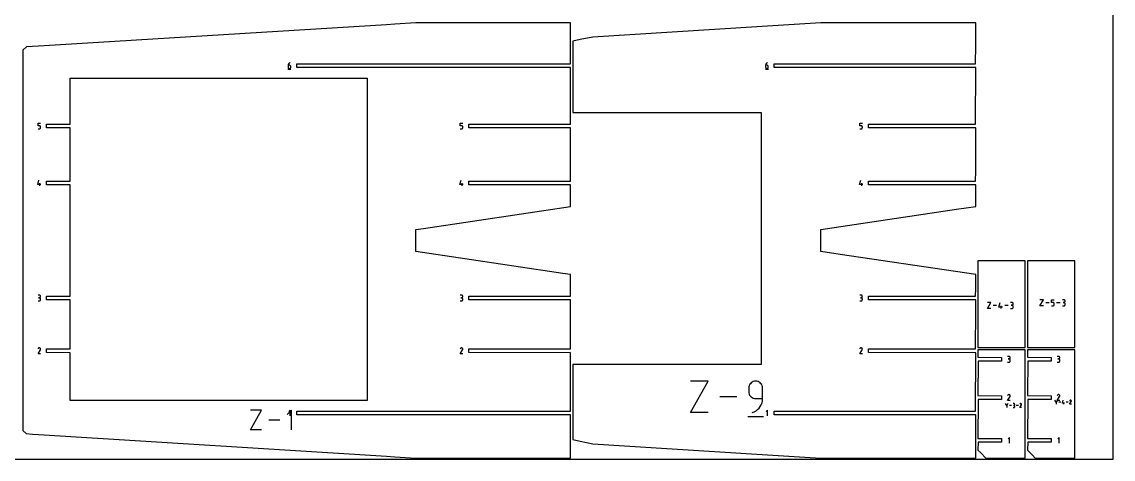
# Model space of a CAD drawing. Extents: x 0 to 3000, y 0 to 3000.
# Drawn here: x 1506 to 3000, y 0 to 599 of the extents above; entities that cross this region are included whole.
import ezdxf

# ---------------------------------------------------------------- set-up
doc = ezdxf.new("R2010")
doc.units = 0

msp = doc.modelspace()

# ---------------------------------------------------------------- linework, layer by layer
at = {"layer": 'annotation', "color": 1}
for p, q in [((1870.4276, 540.13214), (1870.388263, 539.591404)), ((1870.388263, 539.591404), (1870.388263, 536.93243)), ((1872.164759, 539.591404), (1870.388263, 539.591404)), ((1870.542413, 540.651682), (1870.4276, 540.13214)), ((1870.72791, 541.143587), (1870.542413, 540.651682)), ((1870.979295, 541.601414), (1870.72791, 541.143587)), ((1871.291776, 542.018722), (1870.979295, 541.601414)), ((1871.660557, 542.389068), (1871.291776, 542.018722)), ((1872.080846, 542.706012), (1871.660557, 542.389068)), ((1872.547848, 542.963113), (1872.080846, 542.706012)), ((1872.484266, 539.562891), (1872.164759, 539.591404)), ((1872.784911, 539.480657), (1872.484266, 539.562891)), ((1873.056769, 543.153927), (1872.547848, 542.963113)), ((1873.061693, 539.349662), (1872.784911, 539.480657)), ((1873.056769, 543.153927), (1873.056769, 543.153927)), ((1873.309613, 539.174865), (1873.061693, 539.349662)), ((1873.52367, 538.961225), (1873.309613, 539.174865)), ((1873.698862, 538.713701), (1873.52367, 538.961225)), ((1873.830191, 538.437252), (1873.698862, 538.713701)), ((1873.912655, 538.136838), (1873.830191, 538.437252)), ((1873.941255, 537.817417), (1873.912655, 538.136838)), ((2524.224494, 540.132141), (2524.185157, 539.591404)), ((2524.185157, 539.591404), (2524.185157, 536.93243)), ((2525.961653, 539.591404), (2524.185157, 539.591404)), ((2524.339307, 540.651682), (2524.224494, 540.132141)), ((2524.524803, 541.143587), (2524.339307, 540.651682)), ((2524.776189, 541.601414), (2524.524803, 541.143587)), ((2525.088669, 542.018722), (2524.776189, 541.601414)), ((2525.457451, 542.389069), (2525.088669, 542.018722)), ((2525.87774, 542.706013), (2525.457451, 542.389069)), ((2526.344742, 542.963113), (2525.87774, 542.706013)), ((2526.28116, 539.562891), (2525.961653, 539.591404)), ((2526.581805, 539.480657), (2526.28116, 539.562891)), ((2526.853663, 543.153928), (2526.344742, 542.963113)), ((2526.858587, 539.349662), (2526.581805, 539.480657)), ((2526.853663, 543.153928), (2526.853663, 543.153928)), ((2527.106507, 539.174865), (2526.858587, 539.349662)), ((2527.320564, 538.961225), (2527.106507, 539.174865)), ((2527.495756, 538.713701), (2527.320564, 538.961225)), ((2527.627085, 538.437252), (2527.495756, 538.713701)), ((2527.709549, 538.136838), (2527.627085, 538.437252)), ((2527.738149, 537.817417), (2527.709549, 538.136838)), ((1870.165762, 534.153927), (1874.165762, 534.153927)), ((1870.388263, 536.93243), (1870.388263, 536.93243)), ((1870.388263, 536.93243), (1870.416945, 536.612854)), ((1870.416945, 536.612854), (1870.499616, 536.312025)), ((1870.499616, 536.312025), (1870.631213, 536.034975)), ((1870.631213, 536.034975), (1870.806674, 535.786739)), ((1870.806674, 535.786739), (1871.020937, 535.572349)), ((1871.020937, 535.572349), (1871.268939, 535.39684)), ((1871.268939, 535.39684), (1871.545619, 535.265244)), ((1871.545619, 535.265244), (1871.845913, 535.182596)), ((1871.845913, 535.182596), (1872.164759, 535.153927)), ((1872.164759, 535.153927), (1872.484266, 535.182596)), ((1872.164759, 535.153927), (1872.164759, 535.153927)), ((1872.484266, 535.182596), (1872.784911, 535.265244)), ((1872.784911, 535.265244), (1873.061693, 535.39684)), ((1873.061693, 535.39684), (1873.309613, 535.572349)), ((1873.309613, 535.572349), (1873.52367, 535.786739)), ((1873.52367, 535.786739), (1873.698862, 536.034975)), ((1873.698862, 536.034975), (1873.830191, 536.312025)), ((1873.830191, 536.312025), (1873.912655, 536.612854)), ((1873.912655, 536.612854), (1873.941255, 536.93243)), ((1873.941255, 536.93243), (1873.941255, 537.817417)), ((1873.941255, 537.817417), (1873.941255, 537.817417)), ((2523.962656, 534.153928), (2527.962656, 534.153928)), ((2524.185157, 536.93243), (2524.185157, 536.93243)), ((2524.185157, 536.93243), (2524.213839, 536.612854)), ((2524.213839, 536.612854), (2524.29651, 536.312025)), ((2524.29651, 536.312025), (2524.428107, 536.034975)), ((2524.428107, 536.034975), (2524.603568, 535.786739)), ((2524.603568, 535.786739), (2524.817831, 535.57235)), ((2524.817831, 535.57235), (2525.065833, 535.39684)), ((2525.065833, 535.39684), (2525.342512, 535.265244)), ((2525.342512, 535.265244), (2525.642807, 535.182596)), ((2525.642807, 535.182596), (2525.961653, 535.153928)), ((2525.961653, 535.153928), (2526.28116, 535.182596)), ((2525.961653, 535.153928), (2525.961653, 535.153928)), ((2526.28116, 535.182596), (2526.581805, 535.265244)), ((2526.581805, 535.265244), (2526.858587, 535.39684)), ((2526.858587, 535.39684), (2527.106507, 535.57235)), ((2527.106507, 535.57235), (2527.320564, 535.786739)), ((2527.320564, 535.786739), (2527.495756, 536.034975)), ((2527.495756, 536.034975), (2527.627085, 536.312025)), ((2527.627085, 536.312025), (2527.709549, 536.612854)), ((2527.709549, 536.612854), (2527.738149, 536.93243)), ((2527.738149, 536.93243), (2527.738149, 537.817417)), ((2527.738149, 537.817417), (2527.738149, 537.817417)), ((1527.899781, 456.86896), (1527.899781, 460.431483)), ((1527.899781, 460.431483), (1531.452772, 460.431483)), ((1529.676277, 456.86896), (1527.899781, 456.86896)), ((1527.899781, 452.431483), (1529.676277, 452.431483)), ((1529.995255, 456.840446), (1529.676277, 456.86896)), ((1529.676277, 452.431483), (1529.995123, 452.460151)), ((1529.676277, 452.431483), (1529.676277, 452.431483)), ((1529.995123, 452.460151), (1530.295417, 452.5428)), ((1530.295619, 456.758213), (1529.995255, 456.840446)), ((1530.295417, 452.5428), (1530.572096, 452.674396)), ((1530.572319, 456.627218), (1530.295619, 456.758213)), ((1530.572096, 452.674396), (1530.820099, 452.849905)), ((1530.820305, 456.452421), (1530.572319, 456.627218)), ((1530.820099, 452.849905), (1531.034362, 453.064295)), ((1531.034527, 456.238781), (1530.820305, 456.452421)), ((1531.034362, 453.064295), (1531.209823, 453.312531)), ((1531.209934, 455.991257), (1531.034527, 456.238781)), ((1531.209823, 453.312531), (1531.34142, 453.58958)), ((1531.341478, 455.714808), (1531.209934, 455.991257)), ((1531.34142, 453.58958), (1531.424091, 453.89041)), ((1531.424107, 455.414393), (1531.341478, 455.714808)), ((1531.424091, 453.89041), (1531.452772, 454.209986)), ((1531.452772, 455.094973), (1531.424107, 455.414393)), ((1531.452772, 454.209986), (1531.452772, 455.094973)), ((1531.452772, 455.094973), (1531.452772, 455.094973)), ((2105.938939, 456.86896), (2105.938939, 460.431483)), ((2105.938939, 460.431483), (2109.49193, 460.431483)), ((2107.715434, 456.86896), (2105.938939, 456.86896)), ((2105.938939, 452.431483), (2107.715434, 452.431483)), ((2108.034413, 456.840446), (2107.715434, 456.86896)), ((2107.715434, 452.431483), (2108.034281, 452.460151)), ((2107.715434, 452.431483), (2107.715434, 452.431483)), ((2108.034281, 452.460151), (2108.334575, 452.5428)), ((2108.334777, 456.758213), (2108.034413, 456.840446)), ((2108.334575, 452.5428), (2108.611254, 452.674396)), ((2108.611477, 456.627218), (2108.334777, 456.758213)), ((2108.611254, 452.674396), (2108.859256, 452.849905)), ((2108.859463, 456.452421), (2108.611477, 456.627218)), ((2108.859256, 452.849905), (2109.073519, 453.064295)), ((2109.073684, 456.238781), (2108.859463, 456.452421)), ((2109.073519, 453.064295), (2109.24898, 453.312531)), ((2109.249092, 455.991257), (2109.073684, 456.238781)), ((2109.24898, 453.312531), (2109.380578, 453.58958)), ((2109.380635, 455.714808), (2109.249092, 455.991257)), ((2109.380578, 453.58958), (2109.463248, 453.89041)), ((2109.463265, 455.414393), (2109.380635, 455.714808)), ((2109.463248, 453.89041), (2109.49193, 454.209986)), ((2109.49193, 455.094973), (2109.463265, 455.414393)), ((2109.49193, 454.209986), (2109.49193, 455.094973)), ((2109.49193, 455.094973), (2109.49193, 455.094973)), ((2653.011307, 456.86896), (2653.011307, 460.431484)), ((2653.011307, 460.431484), (2656.564298, 460.431484)), ((2654.787803, 456.86896), (2653.011307, 456.86896)), ((2653.011307, 452.431484), (2654.787803, 452.431484)), ((2655.106781, 456.840447), (2654.787803, 456.86896)), ((2654.787803, 452.431484), (2655.106649, 452.460152)), ((2654.787803, 452.431484), (2654.787803, 452.431484)), ((2655.106649, 452.460152), (2655.406943, 452.5428)), ((2655.407145, 456.758213), (2655.106781, 456.840447)), ((2655.406943, 452.5428), (2655.683622, 452.674396)), ((2655.683845, 456.627218), (2655.407145, 456.758213)), ((2655.683622, 452.674396), (2655.931625, 452.849905)), ((2655.931831, 456.452421), (2655.683845, 456.627218)), ((2655.931625, 452.849905), (2656.145887, 453.064295)), ((2656.146053, 456.238781), (2655.931831, 456.452421)), ((2656.145887, 453.064295), (2656.321349, 453.312531)), ((2656.32146, 455.991257), (2656.146053, 456.238781)), ((2656.321349, 453.312531), (2656.452946, 453.589581)), ((2656.453004, 455.714808), (2656.32146, 455.991257)), ((2656.452946, 453.589581), (2656.535616, 453.89041)), ((2656.535633, 455.414394), (2656.453004, 455.714808)), ((2656.535616, 453.89041), (2656.564298, 454.209986)), ((2656.564298, 455.094973), (2656.535633, 455.414394)), ((2656.564298, 454.209986), (2656.564298, 455.094973)), ((2656.564298, 455.094973), (2656.564298, 455.094973)), ((1527.455282, 376.161942), (1529.229269, 382.38344)), ((1531.897273, 376.161942), (1527.455282, 376.161942)), ((1530.56578, 374.38344), (1530.56578, 377.936431)), ((2105.494438, 376.161942), (2107.268426, 382.38344)), ((2109.93643, 376.161942), (2105.494438, 376.161942)), ((2108.604936, 374.38344), (2108.604936, 377.936431)), ((2652.566806, 376.161943), (2654.340794, 382.38344)), ((2657.008798, 376.161943), (2652.566806, 376.161943)), ((2655.677304, 374.38344), (2655.677304, 377.936432)), ((1529.676277, 224.775514), (1527.899781, 224.775514)), ((1529.995784, 224.746836), (1529.676277, 224.775514)), ((1530.296429, 224.664189), (1529.995784, 224.746836)), ((1530.573211, 224.532658), (1530.296429, 224.664189)), ((1530.821131, 224.357324), (1530.573211, 224.532658)), ((1531.035188, 224.143271), (1530.821131, 224.357324)), ((1531.21038, 223.895582), (1531.035188, 224.143271)), ((2107.715434, 224.775514), (2105.938938, 224.775514)), ((2108.034941, 224.746836), (2107.715434, 224.775514)), ((2108.335586, 224.664189), (2108.034941, 224.746836)), ((2108.612368, 224.532658), (2108.335586, 224.664189)), ((2108.860288, 224.357324), (2108.612368, 224.532658)), ((2109.074345, 224.143271), (2108.860288, 224.357324)), ((2109.249537, 223.895582), (2109.074345, 224.143271)), ((2654.787803, 224.775515), (2653.011307, 224.775515)), ((2655.10731, 224.746836), (2654.787803, 224.775515)), ((2655.407955, 224.66419), (2655.10731, 224.746836)), ((2655.684737, 224.532658), (2655.407955, 224.66419)), ((2655.932657, 224.357324), (2655.684737, 224.532658)), ((2656.146713, 224.143271), (2655.932657, 224.357324)), ((2656.321906, 223.895582), (2656.146713, 224.143271)), ((1527.899781, 216.785047), (1529.676277, 216.785047)), ((1529.676277, 221.222523), (1528.786775, 221.222523)), ((1528.786775, 221.222523), (1529.676277, 221.222523)), ((1529.676277, 221.222523), (1529.995784, 221.251208)), ((1529.995784, 221.193845), (1529.676277, 221.222523)), ((1529.676277, 221.222523), (1529.676277, 221.222523)), ((1529.676277, 216.785047), (1529.995784, 216.813708)), ((1529.676277, 216.785047), (1529.676277, 216.785047)), ((1529.995784, 221.251208), (1530.296429, 221.333903)), ((1530.296429, 221.111198), (1529.995784, 221.193845)), ((1529.995784, 216.813708), (1530.296429, 216.896314)), ((1530.296429, 221.333903), (1530.573211, 221.465566)), ((1530.573211, 220.979666), (1530.296429, 221.111198)), ((1530.296429, 216.896314), (1530.573211, 217.027792)), ((1530.573211, 221.465566), (1530.821131, 221.641154)), ((1530.821131, 220.804333), (1530.573211, 220.979666)), ((1530.573211, 217.027792), (1530.821131, 217.203072)), ((1530.821131, 221.641154), (1531.035188, 221.855627)), ((1531.035188, 220.590279), (1530.821131, 220.804333)), ((1530.821131, 217.203072), (1531.035188, 217.417084)), ((1531.035188, 221.855627), (1531.21038, 222.103942)), ((1531.21038, 220.34259), (1531.035188, 220.590279)), ((1531.035188, 217.417084), (1531.21038, 217.664756)), ((1531.341709, 223.619339), (1531.21038, 223.895582)), ((1531.21038, 222.103942), (1531.341709, 222.381059)), ((1531.341709, 220.066348), (1531.21038, 220.34259)), ((1531.21038, 217.664756), (1531.341709, 217.941019)), ((1531.424173, 223.319627), (1531.341709, 223.619339)), ((1531.341709, 222.381059), (1531.424173, 222.681934)), ((1531.424173, 219.766635), (1531.341709, 220.066348)), ((1531.341709, 217.941019), (1531.424173, 218.240802)), ((1531.452773, 223.001527), (1531.424173, 223.319627)), ((1531.424173, 222.681934), (1531.452773, 223.001527)), ((1531.452773, 219.448536), (1531.424173, 219.766635)), ((1531.424173, 218.240802), (1531.452773, 218.559034)), ((1531.452773, 223.001527), (1531.452773, 223.001527)), ((1531.452773, 218.559034), (1531.452773, 219.448536)), ((1531.452773, 219.448536), (1531.452773, 219.448536)), ((2105.938938, 216.785047), (2107.715434, 216.785047)), ((2107.715434, 221.222523), (2106.825932, 221.222523)), ((2106.825932, 221.222523), (2107.715434, 221.222523)), ((2107.715434, 221.222523), (2108.034941, 221.251208)), ((2108.034941, 221.193845), (2107.715434, 221.222523)), ((2107.715434, 221.222523), (2107.715434, 221.222523)), ((2107.715434, 216.785047), (2108.034941, 216.813708)), ((2107.715434, 216.785047), (2107.715434, 216.785047)), ((2108.034941, 221.251208), (2108.335586, 221.333903)), ((2108.335586, 221.111198), (2108.034941, 221.193845)), ((2108.034941, 216.813708), (2108.335586, 216.896314)), ((2108.335586, 221.333903), (2108.612368, 221.465566)), ((2108.612368, 220.979666), (2108.335586, 221.111198)), ((2108.335586, 216.896314), (2108.612368, 217.027792)), ((2108.612368, 221.465566), (2108.860288, 221.641154)), ((2108.860288, 220.804333), (2108.612368, 220.979666)), ((2108.612368, 217.027792), (2108.860288, 217.203072)), ((2108.860288, 221.641154), (2109.074345, 221.855627)), ((2109.074345, 220.590279), (2108.860288, 220.804333)), ((2108.860288, 217.203072), (2109.074345, 217.417084)), ((2109.074345, 221.855627), (2109.249537, 222.103942)), ((2109.249537, 220.34259), (2109.074345, 220.590279)), ((2109.074345, 217.417084), (2109.249537, 217.664756)), ((2109.380866, 223.619339), (2109.249537, 223.895582)), ((2109.249537, 222.103942), (2109.380866, 222.381059)), ((2109.380866, 220.066348), (2109.249537, 220.34259)), ((2109.249537, 217.664756), (2109.380866, 217.941019)), ((2109.46333, 223.319627), (2109.380866, 223.619339)), ((2109.380866, 222.381059), (2109.46333, 222.681934)), ((2109.46333, 219.766635), (2109.380866, 220.066348)), ((2109.380866, 217.941019), (2109.46333, 218.240802)), ((2109.49193, 223.001527), (2109.46333, 223.319627)), ((2109.46333, 222.681934), (2109.49193, 223.001527)), ((2109.49193, 219.448536), (2109.46333, 219.766635)), ((2109.46333, 218.240802), (2109.49193, 218.559034)), ((2109.49193, 223.001527), (2109.49193, 223.001527)), ((2109.49193, 218.559034), (2109.49193, 219.448536)), ((2109.49193, 219.448536), (2109.49193, 219.448536)), ((2653.011307, 216.785047), (2654.787803, 216.785047)), ((2654.787803, 221.222523), (2653.898301, 221.222523)), ((2653.898301, 221.222523), (2654.787803, 221.222523)), ((2654.787803, 221.222523), (2655.10731, 221.251209)), ((2655.10731, 221.193845), (2654.787803, 221.222523)), ((2654.787803, 221.222523), (2654.787803, 221.222523)), ((2654.787803, 216.785047), (2655.10731, 216.813709)), ((2654.787803, 216.785047), (2654.787803, 216.785047)), ((2655.10731, 221.251209), (2655.407955, 221.333903)), ((2655.407955, 221.111198), (2655.10731, 221.193845)), ((2655.10731, 216.813709), (2655.407955, 216.896314)), ((2655.407955, 221.333903), (2655.684737, 221.465566)), ((2655.684737, 220.979667), (2655.407955, 221.111198)), ((2655.407955, 216.896314), (2655.684737, 217.027792)), ((2655.684737, 221.465566), (2655.932657, 221.641154)), ((2655.932657, 220.804333), (2655.684737, 220.979667)), ((2655.684737, 217.027792), (2655.932657, 217.203072)), ((2655.932657, 221.641154), (2656.146713, 221.855627)), ((2656.146713, 220.59028), (2655.932657, 220.804333)), ((2655.932657, 217.203072), (2656.146713, 217.417084)), ((2656.146713, 221.855627), (2656.321906, 222.103943)), ((2656.321906, 220.342591), (2656.146713, 220.59028)), ((2656.146713, 217.417084), (2656.321906, 217.664757)), ((2656.453235, 223.61934), (2656.321906, 223.895582)), ((2656.321906, 222.103943), (2656.453235, 222.381059)), ((2656.453235, 220.066348), (2656.321906, 220.342591)), ((2656.321906, 217.664757), (2656.453235, 217.94102)), ((2656.535699, 223.319627), (2656.453235, 223.61934)), ((2656.453235, 222.381059), (2656.535699, 222.681934)), ((2656.535699, 219.766636), (2656.453235, 220.066348)), ((2656.453235, 217.94102), (2656.535699, 218.240802)), ((2656.564298, 223.001527), (2656.535699, 223.319627)), ((2656.535699, 222.681934), (2656.564298, 223.001527)), ((2656.564298, 219.448536), (2656.535699, 219.766636)), ((2656.535699, 218.240802), (2656.564298, 218.559034)), ((2656.564298, 223.001527), (2656.564298, 223.001527)), ((2656.564298, 218.559034), (2656.564298, 219.448536)), ((2656.564298, 219.448536), (2656.564298, 219.448536)), ((2827.70477, 206.238053), (2832.446378, 214.77766)), ((2832.446378, 214.77766), (2827.70477, 214.77766)), ((2840.318845, 210.507857), (2835.649534, 210.507857)), ((2843.520394, 208.136517), (2845.414038, 214.77766)), ((2846.840698, 206.238053), (2846.840698, 210.030697)), ((2856.134469, 210.507857), (2851.465158, 210.507857)), ((2861.23234, 214.767753), (2859.336018, 214.767753)), ((2861.23234, 210.975109), (2860.28284, 210.975109)), ((2860.28284, 210.975109), (2861.23234, 210.975109)), ((2861.573398, 214.73714), (2861.23234, 214.767753)), ((2861.23234, 210.975109), (2861.573398, 211.005729)), ((2861.573398, 210.944496), (2861.23234, 210.975109)), ((2861.23234, 210.975109), (2861.23234, 210.975109)), ((2861.894322, 214.648919), (2861.573398, 214.73714)), ((2861.573398, 211.005729), (2861.894322, 211.094002)), ((2861.894322, 210.856275), (2861.573398, 210.944496)), ((2862.189773, 214.508515), (2861.894322, 214.648919)), ((2861.894322, 211.094002), (2862.189773, 211.234545)), ((2862.189773, 210.715872), (2861.894322, 210.856275)), ((2862.454416, 214.321355), (2862.189773, 214.508515)), ((2862.189773, 211.234545), (2862.454416, 211.421977)), ((2862.454416, 210.528711), (2862.189773, 210.715872)), ((2862.68291, 214.092864), (2862.454416, 214.321355)), ((2862.454416, 211.421977), (2862.68291, 211.650916)), ((2862.68291, 210.30022), (2862.454416, 210.528711)), ((2862.86992, 213.828468), (2862.68291, 214.092864)), ((2862.68291, 211.650916), (2862.86992, 211.915981)), ((2862.86992, 210.035824), (2862.68291, 210.30022)), ((2863.010107, 213.533593), (2862.86992, 213.828468)), ((2862.86992, 211.915981), (2863.010107, 212.211789)), ((2863.010107, 209.740949), (2862.86992, 210.035824)), ((2863.098133, 213.213664), (2863.010107, 213.533593)), ((2863.010107, 212.211789), (2863.098133, 212.532959)), ((2863.098133, 209.421021), (2863.010107, 209.740949)), ((2863.128662, 212.874109), (2863.098133, 213.213664)), ((2863.098133, 212.532959), (2863.128662, 212.874109)), ((2863.128662, 209.081465), (2863.098133, 209.421021)), ((2863.128662, 212.874109), (2863.128662, 212.874109)), ((2899.775019, 209.94448), (2904.516627, 218.484087)), ((2904.516627, 218.484087), (2899.775019, 218.484087)), ((2904.516627, 209.94448), (2899.775019, 209.94448)), ((2912.389094, 214.214283), (2907.719783, 214.214283)), ((2915.590643, 214.681268), (2915.590643, 218.484087)), ((2915.590643, 218.484087), (2919.383287, 218.484087)), ((2917.486965, 214.681268), (2915.590643, 214.681268)), ((2915.590643, 209.94448), (2917.486965, 209.94448)), ((2917.827459, 214.650831), (2917.486965, 214.681268)), ((2917.486965, 209.94448), (2917.827318, 209.975082)), ((2917.486965, 209.94448), (2917.486965, 209.94448)), ((2917.827318, 209.975082), (2918.147867, 210.063305)), ((2918.148083, 214.563051), (2917.827459, 214.650831)), ((2918.147867, 210.063305), (2918.443209, 210.203777)), ((2918.443447, 214.42322), (2918.148083, 214.563051)), ((2918.443209, 210.203777), (2918.707939, 210.391125)), ((2918.708159, 214.236633), (2918.443447, 214.42322)), ((2918.707939, 210.391125), (2918.936654, 210.619975)), ((2918.93683, 214.008583), (2918.708159, 214.236633)), ((2918.936654, 210.619975), (2919.12395, 210.884955)), ((2919.124069, 213.744363), (2918.93683, 214.008583)), ((2919.12395, 210.884955), (2919.264424, 211.180692)), ((2919.264485, 213.449268), (2919.124069, 213.744363)), ((2919.264424, 211.180692), (2919.352671, 211.501812)), ((2919.352688, 213.12859), (2919.264485, 213.449268)), ((2919.352671, 211.501812), (2919.383287, 211.842944)), ((2919.383287, 212.787624), (2919.352688, 213.12859)), ((2919.383287, 211.842944), (2919.383287, 212.787624)), ((2919.383287, 212.787624), (2919.383287, 212.787624)), ((2927.255754, 214.214283), (2922.586443, 214.214283)), ((2932.353625, 218.474179), (2930.457303, 218.474179)), ((2930.457303, 209.944748), (2932.353625, 209.944748)), ((2932.353625, 214.681536), (2931.404125, 214.681536)), ((2931.404125, 214.681536), (2932.353625, 214.681536)), ((2932.694683, 218.443567), (2932.353625, 218.474179)), ((2932.353625, 214.681536), (2932.694683, 214.712156)), ((2932.694683, 214.650923), (2932.353625, 214.681536)), ((2932.353625, 214.681536), (2932.353625, 214.681536)), ((2932.353625, 209.944748), (2932.694683, 209.975343)), ((2932.353625, 209.944748), (2932.353625, 209.944748)), ((2933.015607, 218.355345), (2932.694683, 218.443567)), ((2932.694683, 214.712156), (2933.015607, 214.800428)), ((2933.015607, 214.562702), (2932.694683, 214.650923)), ((2932.694683, 209.975343), (2933.015607, 210.06352)), ((2933.311059, 218.214942), (2933.015607, 218.355345)), ((2933.015607, 214.800428), (2933.311059, 214.940972)), ((2933.311059, 214.422298), (2933.015607, 214.562702)), ((2933.015607, 210.06352), (2933.311059, 210.203866)), ((2933.575701, 218.027782), (2933.311059, 218.214942)), ((2933.311059, 214.940972), (2933.575701, 215.128404)), ((2933.575701, 214.235138), (2933.311059, 214.422298)), ((2933.311059, 210.203866), (2933.575701, 210.390969)), ((2933.804195, 217.79929), (2933.575701, 218.027782)), ((2933.575701, 215.128404), (2933.804195, 215.357343)), ((2933.804195, 214.006647), (2933.575701, 214.235138)), ((2933.575701, 210.390969), (2933.804195, 210.619416)), ((2933.991205, 217.534894), (2933.804195, 217.79929)), ((2933.804195, 215.357343), (2933.991205, 215.622407)), ((2933.991205, 213.742251), (2933.804195, 214.006647)), ((2933.804195, 210.619416), (2933.991205, 210.883795)), ((2934.131392, 217.240019), (2933.991205, 217.534894)), ((2933.991205, 215.622407), (2934.131392, 215.918216)), ((2934.131392, 213.447376), (2933.991205, 213.742251)), ((2933.991205, 210.883795), (2934.131392, 211.178692)), ((2934.219419, 216.920091), (2934.131392, 217.240019)), ((2934.131392, 215.918216), (2934.219419, 216.239385)), ((2934.219419, 213.127447), (2934.131392, 213.447376)), ((2934.131392, 211.178692), (2934.219419, 211.498695)), ((2934.249947, 216.580535), (2934.219419, 216.920091)), ((2934.219419, 216.239385), (2934.249947, 216.580535)), ((2934.249947, 212.787892), (2934.219419, 213.127447)), ((2934.219419, 211.498695), (2934.249947, 211.838392)), ((2934.249947, 216.580535), (2934.249947, 216.580535)), ((2934.249947, 211.838392), (2934.249947, 212.787892)), ((2934.249947, 212.787892), (2934.249947, 212.787892)), ((2832.446378, 206.238053), (2827.70477, 206.238053)), ((2848.262002, 208.136517), (2843.520394, 208.136517)), ((2859.336018, 206.238321), (2861.23234, 206.238321)), ((2861.23234, 206.238321), (2861.573398, 206.268916)), ((2861.23234, 206.238321), (2861.23234, 206.238321)), ((2861.573398, 206.268916), (2861.894322, 206.357093)), ((2861.894322, 206.357093), (2862.189773, 206.49744)), ((2862.189773, 206.49744), (2862.454416, 206.684543)), ((2862.454416, 206.684543), (2862.68291, 206.91299)), ((2862.68291, 206.91299), (2862.86992, 207.177368)), ((2862.86992, 207.177368), (2863.010107, 207.472265)), ((2863.010107, 207.472265), (2863.098133, 207.792268)), ((2863.098133, 207.792268), (2863.128662, 208.131965)), ((2863.128662, 208.131965), (2863.128662, 209.081465)), ((2863.128662, 209.081465), (2863.128662, 209.081465)), ((1527.899782, 144.49903), (1531.182862, 149.784368)), ((1528.138086, 151.609528), (1527.904798, 151.162018)), ((1528.323218, 151.872048), (1528.138086, 151.609528)), ((1528.545335, 152.091192), (1528.323218, 151.872048)), ((1528.797682, 152.265204), (1528.545335, 152.091192)), ((1529.073503, 152.392329), (1528.797682, 152.265204)), ((1529.366044, 152.470813), (1529.073503, 152.392329)), ((1529.668547, 152.4989), (1529.366044, 152.470813)), ((1529.97426, 152.474836), (1529.668547, 152.4989)), ((1530.276425, 152.396866), (1529.97426, 152.474836)), ((1530.568288, 152.263234), (1530.276425, 152.396866)), ((1530.829328, 152.077871), (1530.568288, 152.263234)), ((1530.568288, 152.263234), (1530.568288, 152.263234)), ((1531.047586, 151.855435), (1530.829328, 152.077871)), ((1531.221121, 151.602746), (1531.047586, 151.855435)), ((1531.182862, 149.784368), (1531.186787, 149.789225)), ((1531.182862, 149.784368), (1531.182862, 149.784368)), ((1531.186787, 149.789225), (1531.19055, 149.794123)), ((1531.19055, 149.794123), (1531.194178, 149.799103)), ((1531.194178, 149.799103), (1531.197694, 149.804207)), ((1531.197694, 149.804207), (1531.201123, 149.809477)), ((1531.201123, 149.809477), (1531.20449, 149.814953)), ((1531.20449, 149.814953), (1531.207821, 149.820676)), ((1531.207821, 149.820676), (1531.211138, 149.826689)), ((1531.211138, 149.826689), (1531.214469, 149.833032)), ((1531.214469, 149.833032), (1531.350026, 150.124086)), ((1531.214469, 149.833032), (1531.214469, 149.833032)), ((1531.347992, 151.326619), (1531.221121, 151.602746)), ((1531.426259, 151.033873), (1531.347992, 151.326619)), ((1531.350026, 150.124086), (1531.429217, 150.425789)), ((1531.453981, 150.731323), (1531.426259, 151.033873)), ((1531.429217, 150.425789), (1531.453981, 150.731323)), ((2105.938938, 144.49903), (2109.222019, 149.784368)), ((2106.177243, 151.609528), (2105.943955, 151.162018)), ((2106.362375, 151.872048), (2106.177243, 151.609528)), ((2106.584492, 152.091192), (2106.362375, 151.872048)), ((2106.836839, 152.265204), (2106.584492, 152.091192)), ((2107.11266, 152.392329), (2106.836839, 152.265204)), ((2107.405201, 152.470813), (2107.11266, 152.392329)), ((2107.707704, 152.4989), (2107.405201, 152.470813)), ((2108.013417, 152.474836), (2107.707704, 152.4989)), ((2108.315582, 152.396866), (2108.013417, 152.474836)), ((2108.607445, 152.263234), (2108.315582, 152.396866)), ((2108.868485, 152.077871), (2108.607445, 152.263234)), ((2108.607445, 152.263234), (2108.607445, 152.263234)), ((2109.086743, 151.855435), (2108.868485, 152.077871)), ((2109.260278, 151.602746), (2109.086743, 151.855435)), ((2109.222019, 149.784368), (2109.225944, 149.789225)), ((2109.222019, 149.784368), (2109.222019, 149.784368)), ((2109.225944, 149.789225), (2109.229707, 149.794123)), ((2109.229707, 149.794123), (2109.233335, 149.799103)), ((2109.233335, 149.799103), (2109.236851, 149.804207)), ((2109.236851, 149.804207), (2109.24028, 149.809477)), ((2109.24028, 149.809477), (2109.243647, 149.814953)), ((2109.243647, 149.814953), (2109.246978, 149.820676)), ((2109.246978, 149.820676), (2109.250295, 149.826689)), ((2109.250295, 149.826689), (2109.253626, 149.833032)), ((2109.253626, 149.833032), (2109.389183, 150.124086)), ((2109.253626, 149.833032), (2109.253626, 149.833032)), ((2109.387149, 151.326619), (2109.260278, 151.602746)), ((2109.465416, 151.033873), (2109.387149, 151.326619)), ((2109.389183, 150.124086), (2109.468374, 150.425789)), ((2109.493138, 150.731323), (2109.465416, 151.033873)), ((2109.468374, 150.425789), (2109.493138, 150.731323)), ((2653.011307, 144.49903), (2656.294387, 149.784368)), ((2653.249611, 151.609528), (2653.016324, 151.162018)), ((2653.434744, 151.872049), (2653.249611, 151.609528)), ((2653.656861, 152.091192), (2653.434744, 151.872049)), ((2653.909208, 152.265204), (2653.656861, 152.091192)), ((2654.185029, 152.392329), (2653.909208, 152.265204)), ((2654.477569, 152.470813), (2654.185029, 152.392329)), ((2654.780073, 152.4989), (2654.477569, 152.470813)), ((2655.085785, 152.474836), (2654.780073, 152.4989)), ((2655.38795, 152.396866), (2655.085785, 152.474836)), ((2655.679813, 152.263235), (2655.38795, 152.396866)), ((2655.940853, 152.077871), (2655.679813, 152.263235)), ((2655.679813, 152.263235), (2655.679813, 152.263235)), ((2656.159111, 151.855436), (2655.940853, 152.077871)), ((2656.332646, 151.602746), (2656.159111, 151.855436)), ((2656.294387, 149.784368), (2656.298312, 149.789225)), ((2656.294387, 149.784368), (2656.294387, 149.784368)), ((2656.298312, 149.789225), (2656.302076, 149.794123)), ((2656.302076, 149.794123), (2656.305703, 149.799103)), ((2656.305703, 149.799103), (2656.309219, 149.804208)), ((2656.309219, 149.804208), (2656.312649, 149.809477)), ((2656.312649, 149.809477), (2656.316016, 149.814953)), ((2656.316016, 149.814953), (2656.319346, 149.820677)), ((2656.319346, 149.820677), (2656.322664, 149.82669)), ((2656.322664, 149.82669), (2656.325994, 149.833033)), ((2656.325994, 149.833033), (2656.461552, 150.124086)), ((2656.325994, 149.833033), (2656.325994, 149.833033)), ((2656.459517, 151.326619), (2656.332646, 151.602746)), ((2656.537784, 151.033873), (2656.459517, 151.326619)), ((2656.461552, 150.124086), (2656.540742, 150.425789)), ((2656.565506, 150.731324), (2656.537784, 151.033873)), ((2656.540742, 150.425789), (2656.565506, 150.731324)), ((1531.452773, 144.49903), (1527.899782, 144.49903)), ((2109.49193, 144.49903), (2105.938938, 144.49903)), ((2656.564298, 144.49903), (2653.011307, 144.49903)), ((2857.269997, 140.85356), (2855.493501, 140.85356)), ((2857.269997, 137.300568), (2856.380495, 137.300568)), ((2856.380495, 137.300568), (2857.269997, 137.300568)), ((2857.589504, 140.824881), (2857.269997, 140.85356)), ((2857.269997, 137.300568), (2857.589504, 137.329254)), ((2857.589504, 137.27189), (2857.269997, 137.300568)), ((2857.269997, 137.300568), (2857.269997, 137.300568)), ((2857.890149, 140.742235), (2857.589504, 140.824881)), ((2857.589504, 137.329254), (2857.890149, 137.411948)), ((2857.890149, 137.189243), (2857.589504, 137.27189)), ((2858.166932, 140.610703), (2857.890149, 140.742235)), ((2857.890149, 137.411948), (2858.166932, 137.543611)), ((2858.166932, 137.057712), (2857.890149, 137.189243)), ((2858.414851, 140.435369), (2858.166932, 140.610703)), ((2858.166932, 137.543611), (2858.414851, 137.719199)), ((2858.414851, 136.882378), (2858.166932, 137.057712)), ((2858.628908, 140.221316), (2858.414851, 140.435369)), ((2858.414851, 137.719199), (2858.628908, 137.933672)), ((2858.628908, 136.668325), (2858.414851, 136.882378)), ((2858.804101, 139.973627), (2858.628908, 140.221316)), ((2858.628908, 137.933672), (2858.804101, 138.181988)), ((2858.804101, 136.420636), (2858.628908, 136.668325)), ((2858.935429, 139.697385), (2858.804101, 139.973627)), ((2858.804101, 138.181988), (2858.935429, 138.459104)), ((2858.935429, 136.144393), (2858.804101, 136.420636)), ((2859.017894, 139.397672), (2858.935429, 139.697385)), ((2858.935429, 138.459104), (2859.017894, 138.75998)), ((2859.017894, 135.844681), (2858.935429, 136.144393)), ((2859.046493, 139.079573), (2859.017894, 139.397672)), ((2859.017894, 138.75998), (2859.046493, 139.079573)), ((2859.046493, 135.526581), (2859.017894, 135.844681)), ((2859.017894, 134.318847), (2859.046493, 134.637079)), ((2859.046493, 139.079573), (2859.046493, 139.079573)), ((2859.046493, 134.637079), (2859.046493, 135.526581)), ((2859.046493, 135.526581), (2859.046493, 135.526581)), ((2925.159337, 140.85356), (2923.382841, 140.85356)), ((2925.159337, 137.300568), (2924.269835, 137.300568)), ((2924.269835, 137.300568), (2925.159337, 137.300568)), ((2925.478844, 140.824881), (2925.159337, 140.85356)), ((2925.159337, 137.300568), (2925.478844, 137.329254)), ((2925.478844, 137.27189), (2925.159337, 137.300568)), ((2925.159337, 137.300568), (2925.159337, 137.300568)), ((2925.779489, 140.742235), (2925.478844, 140.824881)), ((2925.478844, 137.329254), (2925.779489, 137.411949)), ((2925.779489, 137.189244), (2925.478844, 137.27189)), ((2926.056272, 140.610703), (2925.779489, 140.742235)), ((2925.779489, 137.411949), (2926.056272, 137.543611)), ((2926.056272, 137.057712), (2925.779489, 137.189244)), ((2926.304191, 140.435369), (2926.056272, 140.610703)), ((2926.056272, 137.543611), (2926.304191, 137.719199)), ((2926.304191, 136.882378), (2926.056272, 137.057712)), ((2926.518248, 140.221316), (2926.304191, 140.435369)), ((2926.304191, 137.719199), (2926.518248, 137.933672)), ((2926.518248, 136.668325), (2926.304191, 136.882378)), ((2926.693441, 139.973627), (2926.518248, 140.221316)), ((2926.518248, 137.933672), (2926.693441, 138.181988)), ((2926.693441, 136.420636), (2926.518248, 136.668325)), ((2926.824769, 139.697385), (2926.693441, 139.973627)), ((2926.693441, 138.181988), (2926.824769, 138.459104)), ((2926.824769, 136.144393), (2926.693441, 136.420636)), ((2926.907234, 139.397672), (2926.824769, 139.697385)), ((2926.824769, 138.459104), (2926.907234, 138.75998)), ((2926.907234, 135.844681), (2926.824769, 136.144393)), ((2926.935833, 139.079573), (2926.907234, 139.397672)), ((2926.907234, 138.75998), (2926.935833, 139.079573)), ((2926.935833, 135.526581), (2926.907234, 135.844681)), ((2926.907234, 134.318847), (2926.935833, 134.637079)), ((2926.935833, 139.079573), (2926.935833, 139.079573)), ((2926.935833, 134.637079), (2926.935833, 135.526581)), ((2926.935833, 135.526581), (2926.935833, 135.526581)), ((2855.493501, 132.863092), (2857.269997, 132.863092)), ((2857.269997, 132.863092), (2857.589504, 132.891754)), ((2857.269997, 132.863092), (2857.269997, 132.863092)), ((2857.589504, 132.891754), (2857.890149, 132.974359)), ((2857.890149, 132.974359), (2858.166932, 133.105837)), ((2858.166932, 133.105837), (2858.414851, 133.281117)), ((2858.414851, 133.281117), (2858.628908, 133.495129)), ((2858.628908, 133.495129), (2858.804101, 133.742802)), ((2858.804101, 133.742802), (2858.935429, 134.019065)), ((2858.935429, 134.019065), (2859.017894, 134.318847)), ((2923.382841, 132.863092), (2925.159337, 132.863092)), ((2925.159337, 132.863092), (2925.478844, 132.891754)), ((2925.159337, 132.863092), (2925.159337, 132.863092)), ((2925.478844, 132.891754), (2925.779489, 132.974359)), ((2925.779489, 132.974359), (2926.056272, 133.105837)), ((2926.056272, 133.105837), (2926.304191, 133.281117)), ((2926.304191, 133.281117), (2926.518248, 133.495129)), ((2926.518248, 133.495129), (2926.693441, 133.742802)), ((2926.693441, 133.742802), (2926.824769, 134.019065)), ((2926.824769, 134.019065), (2926.907234, 134.318847)), ((2421.498307, 63.916988), (2445.326215, 106.830906)), ((2445.326215, 106.830906), (2421.498307, 106.830906)), ((2505.697715, 105.527168), (2504.367372, 104.585269)), ((2507.18189, 106.233437), (2505.697715, 105.527168)), ((2508.792739, 106.677031), (2507.18189, 106.233437)), ((2510.503107, 106.830906), (2508.792739, 106.677031)), ((2512.217019, 106.677031), (2510.503107, 106.830906)), ((2510.503107, 106.830906), (2510.503107, 106.830906)), ((2513.829751, 106.233437), (2512.217019, 106.677031)), ((2515.314479, 105.527168), (2513.829751, 106.233437)), ((2516.64438, 104.585269), (2515.314479, 105.527168)), ((2501.127415, 99.002275), (2500.973558, 97.287902)), ((2500.973558, 97.287902), (2500.973558, 92.516399)), ((2500.973558, 92.516399), (2500.973558, 92.516399)), ((2500.973558, 92.516399), (2501.127415, 90.802118)), ((2501.57088, 100.616244), (2501.127415, 99.002275)), ((2501.127415, 90.802118), (2501.57088, 89.188397)), ((2502.276798, 102.102762), (2501.57088, 100.616244)), ((2503.218014, 103.434786), (2502.276798, 102.102762)), ((2504.367372, 104.585269), (2503.218014, 103.434786)), ((2517.79263, 103.434786), (2516.64438, 104.585269)), ((2518.732406, 102.102762), (2517.79263, 103.434786)), ((2519.436885, 100.616244), (2518.732406, 102.102762)), ((2519.879242, 99.002275), (2519.436885, 100.616244)), ((2520.032656, 97.287902), (2519.879242, 99.002275)), ((2520.032656, 82.976086), (2520.032656, 97.287902)), ((2520.032656, 97.287902), (2520.032656, 97.287902)), ((2484.887567, 85.373947), (2461.422971, 85.373947)), ((2501.57088, 89.188397), (2502.276798, 87.702236)), ((2502.276798, 87.702236), (2503.218014, 86.370637)), ((2503.218014, 86.370637), (2504.367372, 85.2206)), ((2504.367372, 85.2206), (2505.697715, 84.279126)), ((2505.697715, 84.279126), (2507.18189, 83.573215)), ((2507.18189, 83.573215), (2508.792739, 83.129868)), ((2508.792739, 83.129868), (2510.503107, 82.976086)), ((2510.503107, 82.976086), (2520.032656, 82.976086)), ((2518.21131, 74.667845), (2519.205936, 77.30162)), ((2519.205936, 77.30162), (2519.821668, 80.082692)), ((2519.821668, 80.082692), (2520.032656, 82.976086)), ((2854.196658, 73.51515), (2852.415632, 76.090756)), ((2855.977349, 76.090756), (2854.196658, 73.51515)), ((2855.493501, 80.428088), (2858.776582, 85.713426)), ((2859.046493, 80.428088), (2855.493501, 80.428088)), ((2855.731806, 87.538586), (2855.498518, 87.091076)), ((2855.916938, 87.801107), (2855.731806, 87.538586)), ((2856.139055, 88.02025), (2855.916938, 87.801107)), ((2856.391402, 88.194262), (2856.139055, 88.02025)), ((2856.667223, 88.321387), (2856.391402, 88.194262)), ((2856.959763, 88.399871), (2856.667223, 88.321387)), ((2857.262267, 88.427958), (2856.959763, 88.399871)), ((2857.567979, 88.403894), (2857.262267, 88.427958)), ((2857.870144, 88.325924), (2857.567979, 88.403894)), ((2858.162007, 88.192292), (2857.870144, 88.325924)), ((2858.423048, 88.006929), (2858.162007, 88.192292)), ((2858.162007, 88.192292), (2858.162007, 88.192292)), ((2858.641305, 87.784494), (2858.423048, 88.006929)), ((2858.81484, 87.531804), (2858.641305, 87.784494)), ((2858.776582, 85.713426), (2858.780506, 85.718283)), ((2858.776582, 85.713426), (2858.776582, 85.713426)), ((2858.780506, 85.718283), (2858.78427, 85.723181)), ((2858.78427, 85.723181), (2858.787898, 85.728161)), ((2858.787898, 85.728161), (2858.791414, 85.733266)), ((2858.791414, 85.733266), (2858.794843, 85.738535)), ((2858.794843, 85.738535), (2858.79821, 85.744011)), ((2858.79821, 85.744011), (2858.80154, 85.749735)), ((2858.80154, 85.749735), (2858.804858, 85.755747)), ((2858.804858, 85.755747), (2858.808188, 85.76209)), ((2858.808188, 85.76209), (2858.943746, 86.053144)), ((2858.808188, 85.76209), (2858.808188, 85.76209)), ((2858.941712, 87.255677), (2858.81484, 87.531804)), ((2859.019979, 86.962931), (2858.941712, 87.255677)), ((2858.943746, 86.053144), (2859.022936, 86.354847)), ((2859.0477, 86.660381), (2859.019979, 86.962931)), ((2859.022936, 86.354847), (2859.0477, 86.660381)), ((2864.087227, 76.084394), (2862.901551, 76.084394)), ((2864.300474, 76.065253), (2864.087227, 76.084394)), ((2864.501132, 76.010093), (2864.300474, 76.065253)), ((2864.685863, 75.922306), (2864.501132, 76.010093)), ((2864.851331, 75.805284), (2864.685863, 75.922306)), ((2864.994197, 75.662419), (2864.851331, 75.805284)), ((2865.111125, 75.497106), (2864.994197, 75.662419)), ((2865.198777, 75.312735), (2865.111125, 75.497106)), ((2865.253816, 75.112699), (2865.198777, 75.312735)), ((2865.272904, 74.900392), (2865.253816, 75.112699)), ((2865.253816, 74.687088), (2865.272904, 74.900392)), ((2865.272904, 74.900392), (2865.272904, 74.900392)), ((2872.356392, 75.49687), (2872.20069, 75.198191)), ((2872.479954, 75.672083), (2872.356392, 75.49687)), ((2872.6282, 75.818344), (2872.479954, 75.672083)), ((2872.796623, 75.934484), (2872.6282, 75.818344)), ((2872.980712, 76.01933), (2872.796623, 75.934484)), ((2873.175961, 76.071712), (2872.980712, 76.01933)), ((2873.377859, 76.090459), (2873.175961, 76.071712)), ((2873.581899, 76.074398), (2873.377859, 76.090459)), ((2873.783571, 76.022358), (2873.581899, 76.074398)), ((2873.978368, 75.933169), (2873.783571, 76.022358)), ((2874.152592, 75.809453), (2873.978368, 75.933169)), ((2873.978368, 75.933169), (2873.978368, 75.933169)), ((2874.298263, 75.660995), (2874.152592, 75.809453)), ((2874.414084, 75.492343), (2874.298263, 75.660995)), ((2874.498761, 75.30805), (2874.414084, 75.492343)), ((2874.550998, 75.112664), (2874.498761, 75.30805)), ((2874.569501, 74.910735), (2874.550998, 75.112664)), ((2874.552972, 74.706814), (2874.569501, 74.910735)), ((2921.789328, 78.15004), (2920.008302, 80.725647)), ((2923.570019, 80.725647), (2921.789328, 78.15004)), ((2921.789328, 78.357308), (2921.789328, 75.385918)), ((2923.382841, 80.428088), (2926.665922, 85.713426)), ((2926.935833, 80.428088), (2923.382841, 80.428088)), ((2923.621146, 87.538586), (2923.387858, 87.091076)), ((2923.806278, 87.801107), (2923.621146, 87.538586)), ((2924.028395, 88.02025), (2923.806278, 87.801107)), ((2924.280742, 88.194262), (2924.028395, 88.02025)), ((2924.556563, 88.321387), (2924.280742, 88.194262)), ((2924.849104, 88.399871), (2924.556563, 88.321387)), ((2925.151607, 88.427958), (2924.849104, 88.399871)), ((2925.45732, 88.403894), (2925.151607, 88.427958)), ((2925.759485, 88.325924), (2925.45732, 88.403894)), ((2928.492451, 78.055782), (2925.572961, 78.055782)), ((2926.051348, 88.192293), (2925.759485, 88.325924)), ((2926.312388, 88.006929), (2926.051348, 88.192293)), ((2926.051348, 88.192293), (2926.051348, 88.192293)), ((2926.530646, 87.784494), (2926.312388, 88.006929)), ((2926.704181, 87.531804), (2926.530646, 87.784494)), ((2926.665922, 85.713426), (2926.669847, 85.718283)), ((2926.665922, 85.713426), (2926.665922, 85.713426)), ((2926.669847, 85.718283), (2926.67361, 85.723181)), ((2926.67361, 85.723181), (2926.677238, 85.728161)), ((2926.677238, 85.728161), (2926.680754, 85.733266)), ((2926.680754, 85.733266), (2926.684183, 85.738535)), ((2926.684183, 85.738535), (2926.68755, 85.744011)), ((2926.68755, 85.744011), (2926.690881, 85.749735)), ((2926.690881, 85.749735), (2926.694198, 85.755748)), ((2926.694198, 85.755748), (2926.697529, 85.762091)), ((2926.697529, 85.762091), (2926.833086, 86.053144)), ((2926.697529, 85.762091), (2926.697529, 85.762091)), ((2926.831052, 87.255677), (2926.704181, 87.531804)), ((2926.909319, 86.962931), (2926.831052, 87.255677)), ((2926.833086, 86.053144), (2926.912277, 86.354847)), ((2926.937041, 86.660382), (2926.909319, 86.962931)), ((2926.912277, 86.354847), (2926.937041, 86.660382)), ((2930.494221, 76.573101), (2931.678223, 80.725479)), ((2933.458914, 76.573101), (2930.494221, 76.573101)), ((2932.570243, 75.386085), (2932.570243, 77.757438)), ((2938.381179, 78.055782), (2935.461689, 78.055782)), ((2940.383352, 75.386042), (2942.57456, 78.913605)), ((2942.754705, 75.386042), (2940.383352, 75.386042)), ((2940.542402, 80.131761), (2940.386701, 79.833081)), ((2940.665964, 80.306973), (2940.542402, 80.131761)), ((2940.814211, 80.453235), (2940.665964, 80.306973)), ((2940.982633, 80.569375), (2940.814211, 80.453235)), ((2941.166723, 80.654221), (2940.982633, 80.569375)), ((2941.361971, 80.706603), (2941.166723, 80.654221)), ((2941.563869, 80.725349), (2941.361971, 80.706603)), ((2941.767909, 80.709288), (2941.563869, 80.725349)), ((2941.969582, 80.657249), (2941.767909, 80.709288)), ((2942.164378, 80.56806), (2941.969582, 80.657249)), ((2942.338603, 80.444344), (2942.164378, 80.56806)), ((2942.164378, 80.56806), (2942.164378, 80.56806)), ((2942.484273, 80.295885), (2942.338603, 80.444344)), ((2942.600095, 80.127234), (2942.484273, 80.295885)), ((2942.57456, 78.913605), (2942.577179, 78.916846)), ((2942.57456, 78.913605), (2942.57456, 78.913605)), ((2942.577179, 78.916846), (2942.579691, 78.920115)), ((2942.579691, 78.920115), (2942.582112, 78.923439)), ((2942.582112, 78.923439), (2942.584459, 78.926846)), ((2942.584459, 78.926846), (2942.586748, 78.930363)), ((2942.586748, 78.930363), (2942.588995, 78.934017)), ((2942.588995, 78.934017), (2942.591218, 78.937838)), ((2942.591218, 78.937838), (2942.593432, 78.941851)), ((2942.593432, 78.941851), (2942.595655, 78.946084)), ((2942.595655, 78.946084), (2942.686129, 79.14034)), ((2942.595655, 78.946084), (2942.595655, 78.946084)), ((2942.684772, 79.94294), (2942.600095, 80.127234)), ((2942.737009, 79.747554), (2942.684772, 79.94294)), ((2942.686129, 79.14034), (2942.738983, 79.341704)), ((2942.755511, 79.545625), (2942.737009, 79.747554)), ((2942.738983, 79.341704), (2942.755511, 79.545625)), ((1819.022157, 40.058168), (1834.009207, 67.049754)), ((1834.009207, 67.049754), (1819.022157, 67.049754)), ((1875.012855, 67.049754), (1869.01228, 61.047486)), ((1873.054261, 67.275422), (1871.275758, 65.496418)), ((1873.054261, 59.275422), (1873.054261, 67.275422)), ((1875.012855, 40.058168), (1875.012855, 67.049754)), ((2445.326215, 63.916988), (2421.498307, 63.916988)), ((2505.734296, 63.916988), (2508.459465, 64.932521)), ((2505.734296, 63.916988), (2505.734296, 63.916988)), ((2508.459465, 64.932521), (2510.960833, 66.305196)), ((2510.960833, 66.305196), (2513.21255, 68.000041)), ((2513.21255, 68.000041), (2515.188768, 69.982081)), ((2515.188768, 69.982081), (2516.863637, 72.21634)), ((2516.863637, 72.21634), (2518.21131, 74.667845)), ((2526.851154, 67.275423), (2525.072652, 65.496419)), ((2526.851154, 59.275423), (2526.851154, 67.275423)), ((2854.196658, 73.722417), (2854.196658, 70.751027)), ((2860.899781, 73.420892), (2857.980291, 73.420892)), ((2862.901551, 70.751362), (2864.087227, 70.751362)), ((2864.087227, 73.713041), (2863.493552, 73.713041)), ((2863.493552, 73.713041), (2864.087227, 73.713041)), ((2864.087227, 73.713041), (2864.300474, 73.732187)), ((2864.300474, 73.693901), (2864.087227, 73.713041)), ((2864.087227, 73.713041), (2864.087227, 73.713041)), ((2864.087227, 70.751362), (2864.300474, 70.770492)), ((2864.087227, 70.751362), (2864.087227, 70.751362)), ((2864.300474, 73.732187), (2864.501132, 73.787379)), ((2864.501132, 73.63874), (2864.300474, 73.693901)), ((2864.300474, 70.770492), (2864.501132, 70.825624)), ((2864.501132, 73.787379), (2864.685863, 73.875254)), ((2864.685863, 73.550953), (2864.501132, 73.63874)), ((2864.501132, 70.825624), (2864.685863, 70.913376)), ((2864.685863, 73.875254), (2864.851331, 73.992446)), ((2864.851331, 73.433931), (2864.685863, 73.550953)), ((2864.685863, 70.913376), (2864.851331, 71.030362)), ((2864.851331, 73.992446), (2864.994197, 74.13559)), ((2864.994197, 73.291067), (2864.851331, 73.433931)), ((2864.851331, 71.030362), (2864.994197, 71.173199)), ((2864.994197, 74.13559), (2865.111125, 74.301322)), ((2865.111125, 73.125753), (2864.994197, 73.291067)), ((2864.994197, 71.173199), (2865.111125, 71.338502)), ((2865.111125, 74.301322), (2865.198777, 74.486276)), ((2865.198777, 72.941382), (2865.111125, 73.125753)), ((2865.111125, 71.338502), (2865.198777, 71.522886)), ((2865.198777, 74.486276), (2865.253816, 74.687088)), ((2865.253816, 72.741347), (2865.198777, 72.941382)), ((2865.198777, 71.522886), (2865.253816, 71.722968)), ((2865.272904, 72.529039), (2865.253816, 72.741347)), ((2865.253816, 71.722968), (2865.272904, 71.935364)), ((2865.272904, 71.935364), (2865.272904, 72.529039)), ((2865.272904, 72.529039), (2865.272904, 72.529039)), ((2870.195168, 73.420892), (2867.275679, 73.420892)), ((2872.197342, 70.751151), (2874.388549, 74.278714)), ((2874.568694, 70.751151), (2872.197342, 70.751151)), ((2874.388549, 74.278714), (2874.391169, 74.281955)), ((2874.388549, 74.278714), (2874.388549, 74.278714)), ((2874.391169, 74.281955), (2874.393681, 74.285224)), ((2874.393681, 74.285224), (2874.396102, 74.288548)), ((2874.396102, 74.288548), (2874.398448, 74.291955)), ((2874.398448, 74.291955), (2874.400737, 74.295472)), ((2874.400737, 74.295472), (2874.402985, 74.299127)), ((2874.402985, 74.299127), (2874.405207, 74.302947)), ((2874.405207, 74.302947), (2874.407422, 74.30696)), ((2874.407422, 74.30696), (2874.409644, 74.311194)), ((2874.409644, 74.311194), (2874.500119, 74.50545)), ((2874.409644, 74.311194), (2874.409644, 74.311194)), ((2874.500119, 74.50545), (2874.552972, 74.706814)), ((1858.892128, 53.553961), (1844.133591, 53.553961)), ((2499.782701, 58.552749), (2521.23966, 58.552749)), ((1834.009207, 40.058168), (1819.022157, 40.058168)), ((2858.159499, 29.730104), (2856.380996, 27.951099)), ((2858.159499, 21.730104), (2858.159499, 29.730104)), ((2926.048839, 29.730104), (2924.270337, 27.951099)), ((2926.048839, 21.730104), (2926.048839, 29.730104))]:
    msp.add_line(p, q, dxfattribs=at)
at = {"layer": 'boundary', "color": 5}
for p, q in [((2005.171134, 595.095444), (1536.219133, 566.239135)), ((2016.495178, 595.792252), (2005.171134, 595.095444)), ((2045.137125, 597.554539), (2016.495178, 595.792252)), ((2248.323463, 597.554539), (2045.137125, 597.554539)), ((2257.011415, 597.554539), (2248.323463, 597.554539)), ((2257.011414, 580.320072), (2257.011415, 586.117152)), ((2257.011415, 591.212175), (2257.011415, 597.554539)), ((2257.011415, 586.117152), (2257.011415, 591.212175)), ((2512.210947, 592.161058), (2287.382126, 578.326491)), ((2599.864542, 597.554539), (2512.210947, 592.161058)), ((2624.512072, 597.554538), (2599.864542, 597.554539)), ((2811.738829, 597.554539), (2624.512072, 597.554538)), ((2811.73883, 571.354871), (2811.738829, 597.554539)), ((2256.816414, 541.603927), (2257.011414, 580.320072)), ((2260.186526, 572.62852), (2260.186416, 478.906336)), ((2270.395132, 574.76746), (2260.186526, 572.62852)), ((2287.382126, 578.326491), (2270.395132, 574.76746)), ((2811.738829, 566.949698), (2811.73883, 571.354871)), ((1512.01573, 564.749951), (1507.32011, 560.459129)), ((1507.32011, 560.459129), (1507.32011, 548.557317)), ((1520.124628, 565.248916), (1512.01573, 564.749951)), ((1528.499993, 565.764154), (1520.124628, 565.248916)), ((1536.219133, 566.239135), (1528.499993, 565.764154)), ((2811.543829, 541.603927), (2811.738829, 566.949698)), ((1507.32011, 540.690252), (1507.320109, 529.027937)), ((1507.32011, 548.557317), (1507.32011, 540.690252)), ((1882.215762, 536.703927), (1882.215762, 541.603928)), ((1882.215762, 541.603928), (2256.816414, 541.603927)), ((2536.012657, 536.703928), (2536.012657, 541.603928)), ((2536.012657, 541.603928), (2811.543829, 541.603927)), ((1507.320109, 529.027937), (1507.320111, 58.935019)), ((2257.011414, 536.453927), (1882.215762, 536.703927)), ((2256.816414, 458.881483), (2257.011414, 536.453927)), ((2811.738829, 536.453929), (2536.012657, 536.703928)), ((2811.54383, 458.881483), (2811.738829, 536.453929)), ((2260.186416, 478.906336), (2260.186416, 474.738101)), ((2260.186416, 474.738101), (2517.838782, 474.738101)), ((2517.838782, 474.738101), (2517.838782, 315.770889)), ((2117.766437, 453.981483), (2117.766438, 458.881483)), ((2257.011414, 453.731483), (2117.766437, 453.981483)), ((2117.766438, 458.881483), (2256.816414, 458.881483)), ((2256.816414, 380.83344), (2257.011414, 453.731483)), ((2664.838806, 453.981484), (2664.838806, 458.881484)), ((2664.838806, 458.881484), (2811.54383, 458.881483)), ((2811.738829, 453.731484), (2664.838806, 453.981484)), ((2811.73883, 394.66344), (2811.738829, 453.731484)), ((2811.54383, 380.83344), (2811.73883, 394.66344)), ((2117.766437, 375.93344), (2117.766438, 380.83344)), ((2257.011414, 375.683441), (2117.766437, 375.93344)), ((2117.766438, 380.83344), (2256.816414, 380.83344)), ((2257.011414, 370.326968), (2257.011414, 375.683441)), ((2664.838806, 375.933441), (2664.838805, 380.83344)), ((2664.838805, 380.83344), (2811.54383, 380.83344)), ((2811.738829, 375.68344), (2664.838806, 375.933441)), ((2811.73883, 364.353274), (2811.738829, 375.68344)), ((2257.011415, 355.269492), (2257.011414, 370.326968)), ((2811.738829, 346.301971), (2811.73883, 364.353274)), ((2055.584851, 316.175545), (2257.011416, 346.30197)), ((2257.011415, 351.341005), (2257.011415, 355.269492)), ((2257.011416, 346.30197), (2257.011415, 351.341005)), ((2785.450152, 342.370096), (2811.738829, 346.301971)), ((2599.710868, 314.589944), (2785.450152, 342.370096)), ((2044.983453, 314.589944), (2055.584851, 316.175545)), ((2044.983454, 286.054575), (2044.983453, 314.589944)), ((2517.838782, 315.770889), (2517.838783, 129.737986)), ((2599.710867, 310.865722), (2599.710868, 314.589944)), ((2599.710867, 284.552713), (2599.710867, 310.865722)), ((2044.983453, 284.552714), (2044.983454, 286.054575)), ((2246.410016, 254.426288), (2044.983453, 284.552714)), ((2625.999545, 280.620839), (2599.710867, 284.552713)), ((2811.73883, 252.840686), (2625.999545, 280.620839)), ((2814.913831, 271.657966), (2814.91383, 223.871446)), ((2853.551989, 271.657965), (2814.913831, 271.657966)), ((2879.62817, 271.657965), (2853.551989, 271.657965)), ((2879.62817, 223.871445), (2879.62817, 271.657965)), ((2882.803172, 271.657966), (2882.803171, 166.658631)), ((2890.221402, 271.657965), (2882.803172, 271.657966)), ((2947.517511, 271.657965), (2890.221402, 271.657965)), ((2947.51751, 166.658629), (2947.517511, 271.657965)), ((2257.011413, 252.840686), (2246.410016, 254.426288)), ((2257.011414, 247.566993), (2257.011413, 252.840686)), ((2257.011415, 243.491027), (2257.011414, 247.566993)), ((2257.011414, 228.563428), (2257.011415, 243.491027)), ((2811.73883, 233.721374), (2811.73883, 252.840686)), ((2256.816413, 223.234796), (2257.011414, 228.563428)), ((2811.54383, 223.234796), (2811.73883, 233.721374)), ((2117.766437, 218.334796), (2117.766437, 223.234796)), ((2117.766437, 223.234796), (2256.816413, 223.234796)), ((2257.011414, 218.084797), (2117.766437, 218.334796)), ((2256.816415, 150.949095), (2257.011414, 218.084797)), ((2664.838806, 218.334797), (2664.838806, 223.234796)), ((2664.838806, 223.234796), (2811.54383, 223.234796)), ((2811.73883, 218.084797), (2664.838806, 218.334797)), ((2811.738829, 203.195613), (2811.73883, 218.084797)), ((2814.91383, 223.871446), (2814.91383, 153.064174)), ((2879.62817, 153.064174), (2879.62817, 223.871445)), ((2811.54383, 150.949096), (2811.738829, 203.195613)), ((2882.803171, 166.658631), (2882.803171, 153.064174)), ((2947.517511, 153.064174), (2947.51751, 166.658629)), ((2117.766437, 146.049094), (2117.766438, 150.949096)), ((2117.766438, 150.949096), (2256.816415, 150.949095)), ((2664.838806, 146.049095), (2664.838806, 150.949096)), ((2664.838806, 150.949096), (2811.54383, 150.949096)), ((2814.91383, 153.064174), (2840.99001, 153.064175)), ((2863.408062, 149.889174), (2814.91383, 149.889173)), ((2814.91383, 149.889173), (2814.913831, 139.562841)), ((2840.99001, 153.064175), (2879.62817, 153.064174)), ((2879.628171, 149.889173), (2863.408062, 149.889174)), ((2879.628171, 131.365709), (2879.628171, 149.889173)), ((2882.803171, 153.064174), (2940.099279, 153.064175)), ((2898.135235, 149.889173), (2882.803171, 149.889174)), ((2882.803171, 149.889174), (2882.803171, 139.562841)), ((2947.517511, 149.889173), (2898.135235, 149.889173)), ((2940.099279, 153.064175), (2947.517511, 153.064174)), ((2947.51751, 132.602056), (2947.517511, 149.889173)), ((2257.011414, 145.799096), (2117.766437, 146.049094)), ((2256.816415, 65.725422), (2257.011414, 145.799096)), ((2811.738829, 145.799096), (2664.838806, 146.049095)), ((2811.543829, 65.725422), (2811.738829, 145.799096)), ((2814.913831, 139.562841), (2847.221, 139.312841)), ((2847.221, 139.312841), (2847.221, 134.412841)), ((2882.803171, 139.562841), (2915.11034, 139.312841)), ((2915.11034, 139.312841), (2915.11034, 134.412841)), ((2260.186416, 129.737988), (2260.186415, 125.382596)), ((2260.186415, 125.382596), (2260.186525, 26.775254)), ((2517.838783, 129.737986), (2260.186416, 129.737988)), ((2815.108831, 134.412841), (2814.913831, 87.128153)), ((2847.221, 134.412841), (2815.108831, 134.412841)), ((2879.628171, 76.22648), (2879.628171, 131.365709)), ((2882.998171, 134.412841), (2882.803171, 90.630908)), ((2915.11034, 134.412841), (2882.998171, 134.412841)), ((2947.517511, 1.587501), (2947.51751, 132.602056)), ((2882.803171, 90.630908), (2882.803171, 87.128153)), ((2815.108831, 81.978153), (2814.91383, 28.430103)), ((2814.913831, 87.128153), (2847.221, 86.878153)), ((2847.221, 81.978153), (2815.108831, 81.978153)), ((2847.221, 86.878153), (2847.221, 81.978153)), ((2879.628171, 1.587501), (2879.628171, 76.22648)), ((2882.803171, 87.128153), (2915.110341, 86.878153)), ((2882.998171, 81.978153), (2882.803171, 28.430103)), ((2915.110341, 81.978153), (2882.998171, 81.978153)), ((2915.110341, 86.878153), (2915.110341, 81.978153)), ((1882.215763, 60.825422), (1882.215762, 65.725422)), ((1882.215762, 65.725422), (2256.816415, 65.725422)), ((2257.011414, 60.575424), (1882.215763, 60.825422)), ((2257.011414, 18.249317), (2257.011414, 60.575424)), ((2536.012655, 60.825423), (2536.012656, 65.725423)), ((2811.738829, 60.575423), (2536.012655, 60.825423)), ((2536.012656, 65.725423), (2811.543829, 65.725422)), ((2811.738829, 31.442354), (2811.738829, 60.575423)), ((1507.320111, 58.935019), (1507.320111, 51.067953)), ((1507.320111, 51.067953), (1507.320111, 39.096257)), ((1507.320111, 39.096257), (1511.841843, 34.960787)), ((1511.841843, 34.960787), (1520.124092, 34.297078)), ((1520.124092, 34.297078), (1528.499687, 33.775315)), ((1528.499687, 33.775315), (1536.218793, 33.294394)), ((1536.218793, 33.294394), (2005.171311, 4.077609)), ((2811.73883, 27.092372), (2811.738829, 31.442354)), ((2257.011415, 12.542624), (2257.011414, 18.249317)), ((2260.186525, 26.775254), (2270.395349, 24.628376)), ((2270.395349, 24.628376), (2287.382651, 21.055913)), ((2287.382651, 21.055913), (2512.211062, 7.048643)), ((2811.738829, 1.587501), (2811.73883, 27.092372)), ((2814.91383, 28.430103), (2847.221, 28.180104)), ((2815.10883, 23.280104), (2814.91383, 12.188888)), ((2847.221, 23.280104), (2815.10883, 23.280104)), ((2847.221, 28.180104), (2847.221, 23.280104)), ((2882.803171, 28.430103), (2915.110341, 28.180104)), ((2882.998171, 23.280104), (2882.803171, 12.188888)), ((2915.110341, 23.280104), (2882.998171, 23.280104)), ((2915.110341, 28.180104), (2915.110341, 23.280104)), ((2005.171311, 4.077609), (2016.495308, 3.372103)), ((2016.495308, 3.372103), (2044.983452, 1.597238)), ((2044.983452, 1.597238), (2053.826766, 1.587501)), ((2053.826766, 1.587501), (2257.011415, 1.587501)), ((2257.011415, 7.686572), (2257.011415, 12.542624)), ((2257.011415, 1.587501), (2257.011415, 7.686572)), ((2512.211062, 7.048643), (2599.710868, 1.597239)), ((2599.710868, 1.597239), (2787.091655, 1.587501)), ((2787.091655, 1.587501), (2811.738829, 1.587501)), ((2814.91383, 12.188888), (2818.603842, 8.498885)), ((2818.603842, 8.498885), (2825.515242, 1.5875)), ((2825.515242, 1.5875), (2863.816706, 1.5875)), ((2863.816706, 1.5875), (2879.628171, 1.587501)), ((2882.803171, 12.188888), (2889.693939, 5.298136)), ((2889.693939, 5.298136), (2893.404582, 1.5875)), ((2893.404582, 1.5875), (2913.968158, 1.587501)), ((2913.968158, 1.587501), (2947.517511, 1.587501))]:
    msp.add_line(p, q, dxfattribs=at)
at = {"layer": 'frame', "color": 5}
for p, q in [((3000, 0), (3000, 3000)), ((0, 0), (3000, 0))]:
    msp.add_line(p, q, dxfattribs=at)
at = {"layer": 'hole', "color": 5}
for p, q in [((1572.03445, 508.580925), (1572.034451, 522.027269)), ((1572.03445, 495.557417), (1572.03445, 508.580925)), ((1572.034451, 522.027269), (1577.630849, 522.027269)), ((1577.630849, 522.027269), (1586.976822, 522.027269)), ((1586.976822, 522.027269), (1939.105518, 522.027269)), ((1939.105518, 522.027269), (1978.421461, 522.027268)), ((1978.421461, 522.027268), (1978.421461, 108.929993)), ((1571.839451, 458.881484), (1572.03445, 495.557417)), ((1539.72728, 458.881483), (1571.839451, 458.881484)), ((1539.727281, 453.981483), (1539.72728, 458.881483)), ((1572.03445, 453.731483), (1539.727281, 453.981483)), ((1571.83945, 380.83344), (1572.03445, 453.731483)), ((1539.72728, 375.93344), (1539.727282, 380.833441)), ((1572.03445, 375.68344), (1539.72728, 375.93344)), ((1539.727282, 380.833441), (1571.83945, 380.83344)), ((1571.839449, 223.234796), (1572.03445, 375.68344)), ((1539.72728, 218.334795), (1539.72728, 223.234796)), ((1539.72728, 223.234796), (1571.839449, 223.234796)), ((1572.03445, 218.084796), (1539.72728, 218.334795)), ((1571.83945, 150.949095), (1572.03445, 218.084796)), ((1539.72728, 146.049095), (1539.727281, 150.949095)), ((1539.727281, 150.949095), (1571.83945, 150.949095)), ((1572.03445, 145.799095), (1539.72728, 146.049095)), ((1572.03445, 125.742437), (1572.03445, 145.799095)), ((1572.03445, 106.436095), (1572.03445, 125.742437)), ((1572.03445, 93.412589), (1572.03445, 106.436095)), ((1978.421461, 108.929993), (1978.42146, 80.302148)), ((1572.034451, 80.302149), (1572.03445, 93.412589)), ((1577.630848, 80.302148), (1572.034451, 80.302149)), ((1586.97682, 80.302148), (1577.630848, 80.302148)), ((1939.105516, 80.302148), (1586.97682, 80.302148)), ((1978.42146, 80.302148), (1939.105516, 80.302148))]:
    msp.add_line(p, q, dxfattribs=at)

doc.saveas('drawing.dxf')
